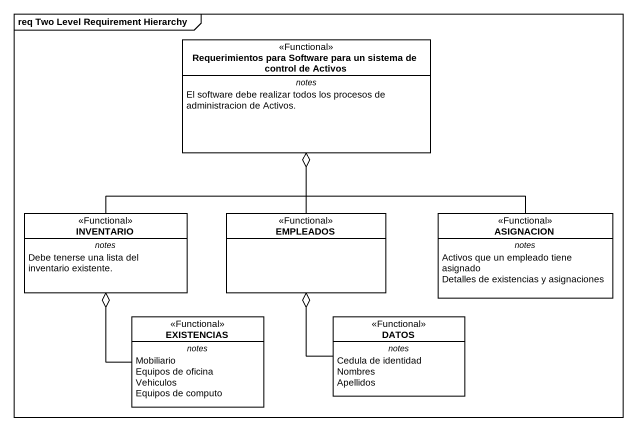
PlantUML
@startuml
mainframe req Two Level Requirement Hierarchy
hide circle
hide empty members
class "Requerimientos para Software para un sistema de control de Activos" as Requerimientos_para <<Functional>> {
  -- notes --
  El software debe realizar todos los procesos de administracion de Activos.
}
class INVENTARIO <<Functional>> {
  -- notes --
  Debe tenerse una lista del inventario existente.
}
class EMPLEADOS <<Functional>>
class ASIGNACION <<Functional>> {
  -- notes --
  Activos que un empleado tiene asignado
  Detalles de existencias y asignaciones
}
class EXISTENCIAS <<Functional>> {
  -- notes --
  Mobiliario
  Equipos de oficina
  Vehiculos
  Equipos de computo
}
class DATOS <<Functional>> {
  -- notes --
  Cedula de identidad
  Nombres
  Apellidos
}
INVENTARIO -up-o Requerimientos_para
EMPLEADOS -up-o Requerimientos_para
ASIGNACION -up-o Requerimientos_para
EXISTENCIAS -up-o INVENTARIO
DATOS -up-o EMPLEADOS
@enduml
